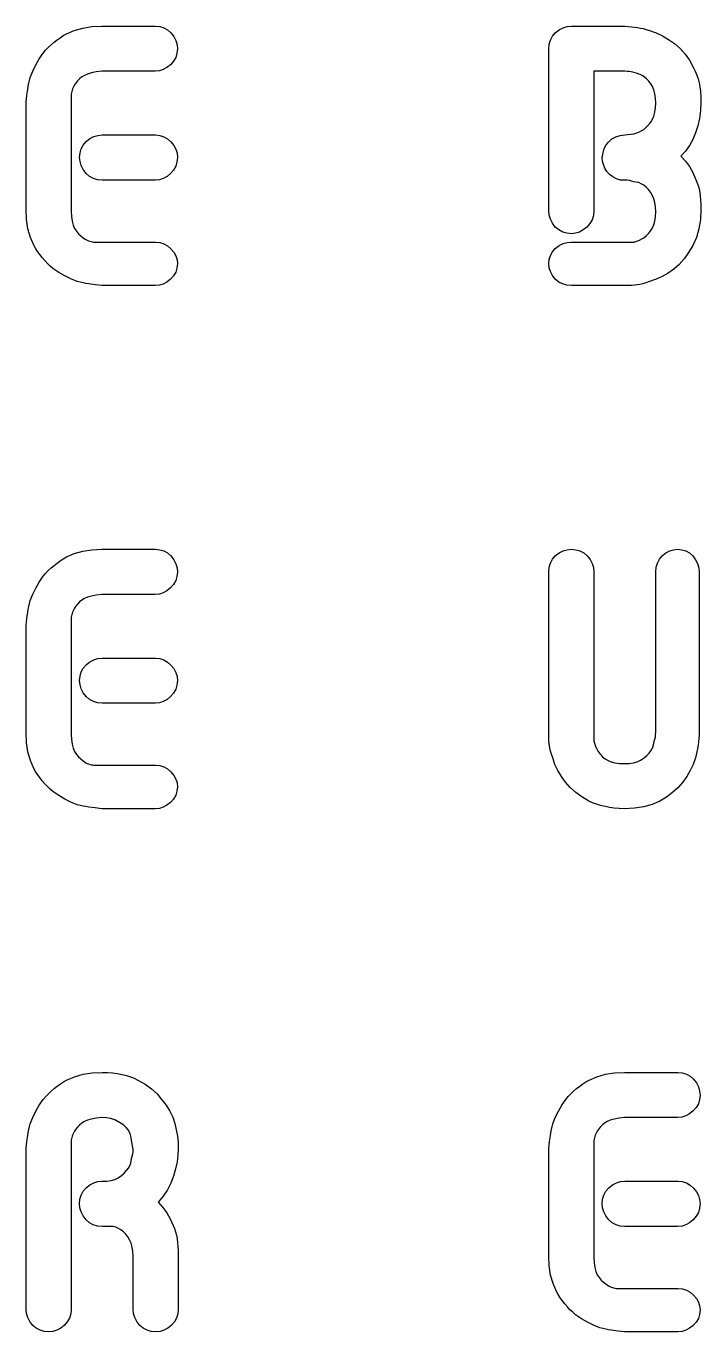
# Model space of a CAD drawing. Header units: metres. Extents: x 0 to 220, y 0 to 220.
# Drawn here: x 126.9 to 152.72, y 45.16 to 95.08 of the extents above; entities that cross this region are included whole.
import ezdxf

# ---------------------------------------------------------------- set-up
doc = ezdxf.new("R2010")
doc.units = ezdxf.units.M

msp = doc.modelspace()

# ---------------------------------------------------------------- linework, layer by layer
for p, q in [((128.443, 94.7842), (128.741, 94.912)), ((128.741, 94.912), (129.068, 95.0032)), ((129.068, 95.0032), (129.422, 95.058)), ((129.422, 95.058), (129.804, 95.0762)), ((129.804, 95.0762), (131.846, 95.0762)), ((131.846, 95.0762), (132.013, 95.0604)), ((132.013, 95.0604), (132.169, 95.013)), ((132.169, 95.013), (132.312, 94.9339)), ((132.312, 94.9339), (132.443, 94.8232)), ((147.152, 94.8242), (147.301, 94.9345)), ((147.301, 94.9345), (147.453, 95.0132)), ((147.453, 95.0132), (147.608, 95.0605)), ((147.608, 95.0605), (147.767, 95.0762)), ((147.767, 95.0762), (149.82, 95.0762)), ((149.82, 95.0762), (150.087, 95.0482)), ((150.087, 95.0482), (150.301, 95.0202)), ((150.301, 95.0202), (150.4, 95.0032)), ((150.4, 95.0032), (150.509, 94.979)), ((150.509, 94.979), (150.628, 94.9477)), ((150.628, 94.9477), (150.756, 94.9092)), ((150.756, 94.9092), (151.01, 94.8206)), ((127.748, 94.2605), (127.855, 94.3611)), ((127.855, 94.3611), (127.97, 94.4572)), ((127.97, 94.4572), (128.088, 94.5482)), ((128.088, 94.5482), (128.207, 94.633)), ((128.207, 94.633), (128.325, 94.7117)), ((128.325, 94.7117), (128.443, 94.7842)), ((132.443, 94.8232), (132.552, 94.674)), ((132.552, 94.674), (132.63, 94.5212)), ((132.63, 94.5212), (132.677, 94.365)), ((132.677, 94.365), (132.693, 94.2052)), ((146.901, 94.2072), (146.917, 94.3823)), ((146.917, 94.3823), (146.964, 94.5435)), ((146.964, 94.5435), (147.042, 94.6908)), ((147.042, 94.6908), (147.152, 94.8242)), ((151.01, 94.8206), (151.255, 94.7075)), ((151.255, 94.7075), (151.491, 94.5701)), ((151.491, 94.5701), (151.719, 94.4082)), ((151.719, 94.4082), (151.931, 94.2212)), ((127.403, 93.8211), (127.554, 94.0462)), ((127.554, 94.0462), (127.647, 94.1555)), ((127.647, 94.1555), (127.748, 94.2605)), ((132.627, 93.8787), (132.544, 93.7339)), ((132.676, 94.0359), (132.627, 93.8787)), ((132.693, 94.2052), (132.676, 94.0359)), ((146.901, 88.0093), (146.901, 94.2072)), ((151.931, 94.2212), (152.121, 94.0082)), ((152.121, 94.0082), (152.288, 93.7692)), ((127.054, 93.1142), (127.153, 93.3551)), ((127.153, 93.3551), (127.269, 93.5907)), ((127.269, 93.5907), (127.403, 93.8211)), ((132, 93.3641), (131.844, 93.3482)), ((132.15, 93.4115), (132, 93.3641)), ((132.292, 93.4906), (132.15, 93.4115)), ((132.428, 93.6012), (132.292, 93.4906)), ((132.544, 93.7339), (132.428, 93.6012)), ((152.288, 93.7692), (152.432, 93.5042)), ((152.432, 93.5042), (152.509, 93.3525)), ((152.509, 93.3525), (152.573, 93.2032)), ((126.982, 92.7807), (127.003, 92.892)), ((127.003, 92.892), (127.027, 93.0032)), ((127.027, 93.0032), (127.054, 93.1142)), ((128.796, 92.8852), (128.757, 92.8297)), ((128.869, 92.978), (128.796, 92.8852)), ((128.951, 93.0602), (128.869, 92.978)), ((129.04, 93.132), (128.951, 93.0602)), ((129.137, 93.1932), (129.04, 93.132)), ((129.254, 93.2453), (129.137, 93.1932)), ((129.403, 93.2885), (129.254, 93.2453)), ((129.584, 93.3228), (129.403, 93.2885)), ((129.798, 93.3482), (129.584, 93.3228)), ((131.844, 93.3482), (129.798, 93.3482)), ((149.82, 93.3482), (148.629, 93.3482)), ((148.629, 93.3482), (148.629, 88.0093)), ((149.906, 93.3461), (149.82, 93.3482)), ((149.986, 93.3395), (149.906, 93.3461)), ((150.058, 93.3286), (149.986, 93.3395)), ((150.124, 93.3132), (150.058, 93.3286)), ((150.3, 93.2602), (150.124, 93.3132)), ((150.353, 93.2422), (150.3, 93.2602)), ((150.404, 93.2225), (150.353, 93.2422)), ((150.452, 93.1985), (150.404, 93.2225)), ((150.497, 93.1701), (150.452, 93.1985)), ((150.639, 93.0615), (150.497, 93.1701)), ((150.727, 92.9742), (150.639, 93.0615)), ((150.805, 92.8755), (150.727, 92.9742)), ((150.872, 92.7652), (150.805, 92.8755)), ((152.573, 93.2032), (152.624, 93.0565)), ((152.624, 93.0565), (152.662, 92.9122)), ((152.662, 92.9122), (152.689, 92.7589)), ((126.901, 92.1682), (126.93, 92.4325)), ((126.93, 92.4325), (126.963, 92.6692)), ((126.963, 92.6692), (126.982, 92.7807)), ((128.637, 92.5272), (128.629, 92.4782)), ((128.629, 92.4782), (128.629, 87.9993)), ((128.648, 92.5762), (128.637, 92.5272)), ((128.662, 92.6252), (128.648, 92.5762)), ((128.678, 92.6742), (128.662, 92.6252)), ((128.698, 92.7242), (128.678, 92.6742)), ((128.725, 92.776), (128.698, 92.7242)), ((128.757, 92.8297), (128.725, 92.776)), ((150.927, 92.6391), (150.872, 92.7652)), ((150.966, 92.4927), (150.927, 92.6391)), ((150.989, 92.3261), (150.966, 92.4927)), ((152.689, 92.7589), (152.709, 92.5837)), ((152.709, 92.5837), (152.721, 92.3869)), ((152.721, 92.3869), (152.725, 92.1682)), ((126.901, 88.0643), (126.901, 92.1682)), ((150.962, 91.7875), (150.988, 91.9563)), ((150.988, 91.9563), (150.997, 92.1392)), ((150.997, 92.1392), (150.989, 92.3261)), ((152.725, 92.1682), (152.712, 91.8495)), ((150.76, 91.34), (150.796, 91.3872)), ((150.796, 91.3872), (150.829, 91.438)), ((150.829, 91.438), (150.858, 91.4922)), ((150.858, 91.4922), (150.919, 91.6328)), ((150.919, 91.6328), (150.962, 91.7875)), ((152.674, 91.5472), (152.611, 91.2615)), ((152.712, 91.8495), (152.674, 91.5472)), ((129.497, 90.853), (129.651, 90.9004)), ((129.651, 90.9004), (129.809, 90.9162)), ((129.809, 90.9162), (131.847, 90.9162)), ((131.847, 90.9162), (132.014, 90.8996)), ((132.014, 90.8996), (132.169, 90.8495)), ((149.47, 90.8485), (149.635, 90.8993)), ((149.635, 90.8993), (149.816, 90.9162)), ((149.816, 90.9162), (150.152, 90.9582)), ((150.152, 90.9582), (150.27, 90.9951)), ((150.27, 90.9951), (150.373, 91.0355)), ((150.373, 91.0355), (150.464, 91.0796)), ((150.464, 91.0796), (150.54, 91.1272)), ((150.54, 91.1272), (150.72, 91.2962)), ((150.72, 91.2962), (150.76, 91.34)), ((152.523, 90.9922), (152.412, 90.7417)), ((152.611, 91.2615), (152.523, 90.9922)), ((128.965, 90.2286), (129.011, 90.3857)), ((129.011, 90.3857), (129.09, 90.5306)), ((129.09, 90.5306), (129.199, 90.6632)), ((129.199, 90.6632), (129.346, 90.7739)), ((129.346, 90.7739), (129.497, 90.853)), ((132.169, 90.8495), (132.312, 90.7661)), ((132.312, 90.7661), (132.443, 90.6492)), ((132.443, 90.6492), (132.552, 90.5122)), ((132.552, 90.5122), (132.63, 90.3682)), ((132.63, 90.3682), (132.677, 90.2172)), ((148.98, 90.2327), (149.029, 90.3952)), ((149.029, 90.3952), (149.099, 90.5327)), ((149.099, 90.5327), (149.187, 90.6452)), ((149.187, 90.6452), (149.321, 90.7638)), ((149.321, 90.7638), (149.47, 90.8485)), ((152.282, 90.511), (152.131, 90.3002)), ((152.412, 90.7417), (152.282, 90.511)), ((128.949, 90.0592), (128.965, 90.2286)), ((128.965, 89.8995), (128.949, 90.0592)), ((129.011, 89.7433), (128.965, 89.8995)), ((132.676, 89.8838), (132.627, 89.7223)), ((132.693, 90.0592), (132.676, 89.8838)), ((132.677, 90.2172), (132.693, 90.0592)), ((148.949, 90.0452), (148.98, 90.2327)), ((148.96, 89.9111), (148.949, 90.0452)), ((148.994, 89.7795), (148.96, 89.9111)), ((152.131, 90.3002), (151.961, 90.1092)), ((151.961, 90.1092), (152.136, 89.9143)), ((152.136, 89.9143), (152.287, 89.7055)), ((129.09, 89.5905), (129.011, 89.7433)), ((129.199, 89.4413), (129.09, 89.5905)), ((129.33, 89.3306), (129.199, 89.4413)), ((132.429, 89.4413), (132.294, 89.3306)), ((132.544, 89.5748), (132.429, 89.4413)), ((132.627, 89.7223), (132.544, 89.5748)), ((149.051, 89.6506), (148.994, 89.7795)), ((149.131, 89.5243), (149.051, 89.6506)), ((149.231, 89.4095), (149.131, 89.5243)), ((149.351, 89.3153), (149.231, 89.4095)), ((152.287, 89.7055), (152.414, 89.4828)), ((152.414, 89.4828), (152.574, 89.1142)), ((129.476, 89.2515), (129.33, 89.3306)), ((129.635, 89.2041), (129.476, 89.2515)), ((129.809, 89.1883), (129.635, 89.2041)), ((131.847, 89.1883), (129.809, 89.1883)), ((132.003, 89.2041), (131.847, 89.1883)), ((132.152, 89.2515), (132.003, 89.2041)), ((132.294, 89.3306), (132.152, 89.2515)), ((149.49, 89.2415), (149.351, 89.3153)), ((149.648, 89.1883), (149.49, 89.2415)), ((149.816, 89.1883), (149.648, 89.1883)), ((149.905, 89.1843), (149.816, 89.1883)), ((149.991, 89.1723), (149.905, 89.1843)), ((150.073, 89.1523), (149.991, 89.1723)), ((150.152, 89.1243), (150.073, 89.1523)), ((150.249, 89.116), (150.152, 89.1243)), ((150.346, 89.0913), (150.249, 89.116)), ((150.443, 89.05), (150.346, 89.0913)), ((150.54, 88.9923), (150.443, 89.05)), ((150.633, 88.9189), (150.54, 88.9923)), ((150.718, 88.8308), (150.633, 88.9189)), ((152.574, 89.1142), (152.621, 88.982)), ((152.621, 88.982), (152.657, 88.8497)), ((150.795, 88.7279), (150.718, 88.8308)), ((150.865, 88.6103), (150.795, 88.7279)), ((150.923, 88.4779), (150.865, 88.6103)), ((150.964, 88.3298), (150.923, 88.4779)), ((152.657, 88.8497), (152.683, 88.7173)), ((152.683, 88.7173), (152.701, 88.5774)), ((152.701, 88.5774), (152.714, 88.422)), ((152.714, 88.422), (152.722, 88.2509)), ((126.919, 87.6816), (126.901, 88.0643)), ((128.629, 87.9993), (128.637, 87.8001)), ((146.917, 87.8499), (146.901, 88.0093)), ((148.629, 88.0093), (148.612, 87.8338)), ((150.989, 88.1659), (150.964, 88.3298)), ((150.997, 87.9863), (150.989, 88.1659)), ((150.989, 87.7908), (150.997, 87.9863)), ((152.725, 88.0643), (152.706, 87.6812)), ((152.722, 88.2509), (152.725, 88.0643)), ((126.974, 87.3268), (126.919, 87.6816)), ((128.637, 87.8001), (128.66, 87.6238)), ((128.66, 87.6238), (128.699, 87.4701)), ((128.699, 87.4701), (128.753, 87.3393)), ((146.964, 87.694), (146.917, 87.8499)), ((147.043, 87.5414), (146.964, 87.694)), ((147.154, 87.3923), (147.043, 87.5414)), ((147.287, 87.282), (147.154, 87.3923)), ((148.362, 87.3923), (148.225, 87.282)), ((148.479, 87.5253), (148.362, 87.3923)), ((148.562, 87.6725), (148.479, 87.5253)), ((148.612, 87.8338), (148.562, 87.6725)), ((150.805, 87.2599), (150.872, 87.3613)), ((150.872, 87.3613), (150.927, 87.4783)), ((150.927, 87.4783), (150.966, 87.6215)), ((150.966, 87.6215), (150.989, 87.7908)), ((152.706, 87.6812), (152.648, 87.325)), ((127.065, 86.9996), (126.974, 87.3268)), ((127.193, 86.7003), (127.065, 86.9996)), ((128.753, 87.3393), (128.831, 87.2333)), ((128.831, 87.2333), (128.912, 87.1395)), ((128.912, 87.1395), (128.997, 87.0578)), ((128.997, 87.0578), (129.085, 86.9883)), ((129.085, 86.9883), (129.139, 86.9493)), ((129.139, 86.9493), (129.192, 86.9165)), ((129.192, 86.9165), (129.243, 86.8898)), ((129.243, 86.8898), (129.292, 86.8693)), ((129.292, 86.8693), (129.34, 86.8531)), ((147.435, 87.2033), (147.287, 87.282)), ((147.596, 87.156), (147.435, 87.2033)), ((147.772, 87.1403), (147.596, 87.156)), ((147.93, 87.156), (147.772, 87.1403)), ((148.081, 87.2033), (147.93, 87.156)), ((148.225, 87.282), (148.081, 87.2033)), ((150.27, 86.8566), (150.373, 86.8965)), ((150.373, 86.8965), (150.464, 86.9401)), ((150.464, 86.9401), (150.54, 86.9873)), ((150.54, 86.9873), (150.639, 87.0729)), ((150.639, 87.0729), (150.727, 87.1638)), ((150.727, 87.1638), (150.805, 87.2599)), ((152.552, 86.9957), (152.417, 86.6933)), ((152.648, 87.325), (152.552, 86.9957)), ((127.265, 86.5822), (127.193, 86.7003)), ((127.344, 86.464), (127.265, 86.5822)), ((127.428, 86.3457), (127.344, 86.464)), ((129.34, 86.8531), (129.389, 86.8395)), ((129.389, 86.8395), (129.437, 86.8286)), ((129.437, 86.8286), (129.486, 86.8203)), ((129.486, 86.8203), (131.85, 86.8203)), ((131.85, 86.8203), (132.016, 86.8042)), ((132.016, 86.8042), (132.171, 86.756)), ((132.171, 86.756), (132.313, 86.6757)), ((132.313, 86.6757), (132.444, 86.5633)), ((132.444, 86.5633), (132.553, 86.4314)), ((132.553, 86.4314), (132.631, 86.2928)), ((146.964, 86.3095), (147.042, 86.4488)), ((147.042, 86.4488), (147.152, 86.5763)), ((147.152, 86.5763), (147.3, 86.683)), ((147.3, 86.683), (147.452, 86.7593)), ((147.452, 86.7593), (147.607, 86.805)), ((147.607, 86.805), (147.766, 86.8203)), ((147.766, 86.8203), (150.152, 86.8203)), ((150.152, 86.8203), (150.27, 86.8566)), ((152.256, 86.4204), (152.082, 86.1788)), ((152.417, 86.6933), (152.256, 86.4204)), ((127.519, 86.2273), (127.428, 86.3457)), ((127.615, 86.1127), (127.519, 86.2273)), ((127.715, 86.005), (127.615, 86.1127)), ((127.82, 85.9042), (127.715, 86.005)), ((127.929, 85.8103), (127.82, 85.9042)), ((132.631, 86.2928), (132.677, 86.1474)), ((132.693, 85.9953), (132.676, 85.826)), ((132.677, 86.1474), (132.693, 85.9953)), ((146.901, 85.9953), (146.917, 86.1583)), ((146.917, 85.8414), (146.901, 85.9953)), ((146.917, 86.1583), (146.964, 86.3095)), ((151.893, 85.9684), (151.691, 85.7893)), ((152.082, 86.1788), (151.893, 85.9684)), ((128.154, 85.659), (127.929, 85.8103)), ((128.383, 85.525), (128.154, 85.659)), ((128.619, 85.4084), (128.383, 85.525)), ((128.859, 85.3093), (128.619, 85.4084)), ((132.429, 85.3993), (132.293, 85.2929)), ((132.544, 85.528), (132.429, 85.3993)), ((132.627, 85.6703), (132.544, 85.528)), ((132.676, 85.826), (132.627, 85.6703)), ((146.964, 85.691), (146.917, 85.8414)), ((147.042, 85.5439), (146.964, 85.691)), ((147.152, 85.4003), (147.042, 85.5439)), ((147.285, 85.2935), (147.152, 85.4003)), ((151.008, 85.3966), (150.756, 85.3093)), ((151.248, 85.5058), (151.008, 85.3966)), ((151.475, 85.6366), (151.248, 85.5058)), ((151.691, 85.7893), (151.475, 85.6366)), ((128.97, 85.2826), (128.859, 85.3093)), ((129.082, 85.2585), (128.97, 85.2826)), ((129.193, 85.2371), (129.082, 85.2585)), ((129.304, 85.2183), (129.193, 85.2371)), ((129.54, 85.1858), (129.304, 85.2183)), ((129.804, 85.1562), (129.54, 85.1858)), ((131.846, 85.1562), (129.804, 85.1562)), ((132.002, 85.1714), (131.846, 85.1562)), ((132.151, 85.217), (132.002, 85.1714)), ((132.293, 85.2929), (132.151, 85.217)), ((147.432, 85.2173), (147.285, 85.2935)), ((147.592, 85.1715), (147.432, 85.2173)), ((147.767, 85.1562), (147.592, 85.1715)), ((149.82, 85.1562), (147.767, 85.1562)), ((149.948, 85.158), (149.82, 85.1562)), ((150.067, 85.1633), (149.948, 85.158)), ((150.178, 85.172), (150.067, 85.1633)), ((150.28, 85.1843), (150.178, 85.172)), ((150.383, 85.2026), (150.28, 85.1843)), ((150.497, 85.2295), (150.383, 85.2026)), ((150.621, 85.2651), (150.497, 85.2295)), ((150.756, 85.3093), (150.621, 85.2651)), ((128.443, 74.7842), (128.741, 74.912)), ((128.741, 74.912), (129.068, 75.0032)), ((129.068, 75.0032), (129.422, 75.058)), ((129.422, 75.058), (129.804, 75.0762)), ((129.804, 75.0762), (131.846, 75.0762)), ((131.846, 75.0762), (132.013, 75.0604)), ((132.013, 75.0604), (132.169, 75.013)), ((132.169, 75.013), (132.312, 74.9339)), ((132.312, 74.9339), (132.443, 74.8232)), ((147.154, 74.8262), (147.303, 74.9356)), ((147.303, 74.9356), (147.456, 75.0137)), ((147.456, 75.0137), (147.612, 75.0606)), ((147.612, 75.0606), (147.772, 75.0762)), ((147.772, 75.0762), (147.941, 75.0606)), ((147.941, 75.0606), (148.098, 75.0137)), ((148.098, 75.0137), (148.243, 74.9356)), ((148.243, 74.9356), (148.376, 74.8262)), ((151.241, 74.8262), (151.385, 74.9356)), ((151.385, 74.9356), (151.532, 75.0137)), ((151.532, 75.0137), (151.682, 75.0606)), ((151.682, 75.0606), (151.836, 75.0762)), ((151.836, 75.0762), (151.999, 75.0606)), ((151.999, 75.0606), (152.15, 75.0137)), ((152.15, 75.0137), (152.289, 74.9356)), ((152.289, 74.9356), (152.417, 74.8262)), ((127.855, 74.3611), (127.97, 74.4572)), ((127.97, 74.4572), (128.088, 74.5482)), ((128.088, 74.5482), (128.207, 74.633)), ((128.207, 74.633), (128.325, 74.7117)), ((128.325, 74.7117), (128.443, 74.7842)), ((132.443, 74.8232), (132.552, 74.674)), ((132.552, 74.674), (132.63, 74.5212)), ((132.63, 74.5212), (132.677, 74.365)), ((146.901, 74.2132), (146.917, 74.3873)), ((146.917, 74.3873), (146.964, 74.5475)), ((146.964, 74.5475), (147.043, 74.6938)), ((147.043, 74.6938), (147.154, 74.8262)), ((148.376, 74.8262), (148.487, 74.6786)), ((148.487, 74.6786), (148.566, 74.5275)), ((148.566, 74.5275), (148.613, 74.3731)), ((150.997, 74.2152), (151.012, 74.3888)), ((151.012, 74.3888), (151.058, 74.5485)), ((151.058, 74.5485), (151.134, 74.6943)), ((151.134, 74.6943), (151.241, 74.8262)), ((152.417, 74.8262), (152.524, 74.6781)), ((152.524, 74.6781), (152.6, 74.5265)), ((152.6, 74.5265), (152.646, 74.3716)), ((127.403, 73.8211), (127.554, 74.0462)), ((127.554, 74.0462), (127.647, 74.1555)), ((127.647, 74.1555), (127.748, 74.2605)), ((127.748, 74.2605), (127.855, 74.3611)), ((132.676, 74.0359), (132.627, 73.8787)), ((132.693, 74.2052), (132.676, 74.0359)), ((132.677, 74.365), (132.693, 74.2052)), ((146.901, 68.0643), (146.901, 74.2132)), ((148.613, 74.3731), (148.629, 74.2152)), ((148.629, 74.2152), (148.629, 67.7453)), ((150.997, 68.0783), (150.997, 74.2152)), ((152.646, 74.3716), (152.661, 74.2132)), ((152.661, 74.2132), (152.661, 68.0643)), ((127.153, 73.3551), (127.269, 73.5907)), ((127.269, 73.5907), (127.403, 73.8211)), ((132.15, 73.4115), (132, 73.3641)), ((132.292, 73.4906), (132.15, 73.4115)), ((132.428, 73.6012), (132.292, 73.4906)), ((132.544, 73.7339), (132.428, 73.6012)), ((132.627, 73.8787), (132.544, 73.7339)), ((126.982, 72.7807), (127.003, 72.892)), ((127.003, 72.892), (127.027, 73.0032)), ((127.027, 73.0032), (127.054, 73.1142)), ((127.054, 73.1142), (127.153, 73.3551)), ((128.796, 72.8852), (128.757, 72.8297)), ((128.869, 72.978), (128.796, 72.8852)), ((128.951, 73.0602), (128.869, 72.978)), ((129.04, 73.132), (128.951, 73.0602)), ((129.137, 73.1932), (129.04, 73.132)), ((129.254, 73.2453), (129.137, 73.1932)), ((129.403, 73.2885), (129.254, 73.2453)), ((129.584, 73.3228), (129.403, 73.2885)), ((129.798, 73.3482), (129.584, 73.3228)), ((131.844, 73.3482), (129.798, 73.3482)), ((132, 73.3641), (131.844, 73.3482)), ((126.901, 72.1682), (126.93, 72.4325)), ((126.93, 72.4325), (126.963, 72.6692)), ((126.963, 72.6692), (126.982, 72.7807)), ((128.637, 72.5272), (128.629, 72.4782)), ((128.629, 72.4782), (128.629, 67.9993)), ((128.648, 72.5762), (128.637, 72.5272)), ((128.662, 72.6252), (128.648, 72.5762)), ((128.678, 72.6742), (128.662, 72.6252)), ((128.698, 72.7242), (128.678, 72.6742)), ((128.725, 72.776), (128.698, 72.7242)), ((128.757, 72.8297), (128.725, 72.776)), ((126.901, 68.0643), (126.901, 72.1682)), ((129.497, 70.853), (129.651, 70.9004)), ((129.651, 70.9004), (129.809, 70.9162)), ((129.809, 70.9162), (131.847, 70.9162)), ((131.847, 70.9162), (132.014, 70.8996)), ((132.014, 70.8996), (132.169, 70.8495)), ((129.011, 70.3857), (129.09, 70.5306)), ((129.09, 70.5306), (129.199, 70.6632)), ((129.199, 70.6632), (129.346, 70.7739)), ((129.346, 70.7739), (129.497, 70.853)), ((132.169, 70.8495), (132.312, 70.7661)), ((132.312, 70.7661), (132.443, 70.6492)), ((132.443, 70.6492), (132.552, 70.5122)), ((132.552, 70.5122), (132.63, 70.3682)), ((128.949, 70.0592), (128.965, 70.2286)), ((128.965, 69.8995), (128.949, 70.0592)), ((128.965, 70.2286), (129.011, 70.3857)), ((129.011, 69.7433), (128.965, 69.8995)), ((132.63, 70.3682), (132.677, 70.2172)), ((132.693, 70.0592), (132.676, 69.8838)), ((132.677, 70.2172), (132.693, 70.0592)), ((129.09, 69.5905), (129.011, 69.7433)), ((129.199, 69.4413), (129.09, 69.5905)), ((129.33, 69.3306), (129.199, 69.4413)), ((132.429, 69.4413), (132.294, 69.3306)), ((132.544, 69.5748), (132.429, 69.4413)), ((132.627, 69.7223), (132.544, 69.5748)), ((132.676, 69.8838), (132.627, 69.7223)), ((129.476, 69.2515), (129.33, 69.3306)), ((129.635, 69.2041), (129.476, 69.2515)), ((129.809, 69.1883), (129.635, 69.2041)), ((131.847, 69.1883), (129.809, 69.1883)), ((132.003, 69.2041), (131.847, 69.1883)), ((132.152, 69.2515), (132.003, 69.2041)), ((132.294, 69.3306), (132.152, 69.2515)), ((126.919, 67.6816), (126.901, 68.0643)), ((128.629, 67.9993), (128.637, 67.8001)), ((146.903, 67.902), (146.901, 68.0643)), ((146.908, 67.7633), (146.903, 67.902)), ((150.961, 67.8182), (150.981, 67.898)), ((150.981, 67.898), (150.993, 67.9847)), ((150.993, 67.9847), (150.997, 68.0783)), ((152.658, 67.9559), (152.65, 67.8398)), ((152.661, 68.0643), (152.658, 67.9559)), ((126.974, 67.3268), (126.919, 67.6816)), ((128.637, 67.8001), (128.66, 67.6238)), ((128.66, 67.6238), (128.699, 67.4701)), ((128.699, 67.4701), (128.753, 67.3393)), ((146.916, 67.648), (146.908, 67.7633)), ((146.928, 67.5563), (146.916, 67.648)), ((146.946, 67.468), (146.928, 67.5563)), ((146.973, 67.3633), (146.946, 67.468)), ((148.629, 67.7453), (148.665, 67.6211)), ((148.665, 67.6211), (148.705, 67.5125)), ((148.705, 67.5125), (148.749, 67.4196)), ((148.749, 67.4196), (148.796, 67.3423)), ((150.815, 67.3763), (150.867, 67.4698)), ((150.867, 67.4698), (150.903, 67.5625)), ((150.903, 67.5625), (150.925, 67.6543)), ((150.925, 67.6543), (150.933, 67.7453)), ((150.933, 67.7453), (150.961, 67.8182)), ((152.598, 67.4526), (152.574, 67.3288)), ((152.619, 67.5843), (152.598, 67.4526)), ((152.637, 67.7159), (152.619, 67.5843)), ((152.65, 67.8398), (152.637, 67.7159)), ((127.065, 66.9996), (126.974, 67.3268)), ((127.193, 66.7003), (127.065, 66.9996)), ((128.753, 67.3393), (128.831, 67.2333)), ((128.831, 67.2333), (128.912, 67.1395)), ((128.912, 67.1395), (128.997, 67.0578)), ((128.997, 67.0578), (129.085, 66.9883)), ((129.085, 66.9883), (129.139, 66.9493)), ((129.139, 66.9493), (129.192, 66.9165)), ((129.192, 66.9165), (129.243, 66.8898)), ((147.009, 67.242), (146.973, 67.3633)), ((147.053, 67.1043), (147.009, 67.242)), ((147.141, 66.8528), (147.053, 67.1043)), ((148.796, 67.3423), (148.876, 67.2378)), ((148.876, 67.2378), (148.965, 67.1463)), ((148.965, 67.1463), (149.063, 67.0678)), ((149.063, 67.0678), (149.17, 67.0023)), ((149.17, 67.0023), (149.292, 66.9506)), ((149.292, 66.9506), (149.437, 66.9138)), ((149.437, 66.9138), (149.605, 66.8916)), ((149.98, 66.8921), (150.145, 66.9155)), ((150.145, 66.9155), (150.292, 66.9546)), ((150.292, 66.9546), (150.419, 67.0093)), ((150.419, 67.0093), (150.548, 67.0997)), ((150.548, 67.0997), (150.657, 67.191)), ((150.657, 67.191), (150.746, 67.2832)), ((150.746, 67.2832), (150.815, 67.3763)), ((152.523, 67.1043), (152.429, 66.8524)), ((152.549, 67.2126), (152.523, 67.1043)), ((152.574, 67.3288), (152.549, 67.2126)), ((127.265, 66.5822), (127.193, 66.7003)), ((127.344, 66.464), (127.265, 66.5822)), ((127.428, 66.3457), (127.344, 66.464)), ((129.243, 66.8898), (129.292, 66.8693)), ((129.292, 66.8693), (129.34, 66.8531)), ((129.34, 66.8531), (129.389, 66.8395)), ((129.389, 66.8395), (129.437, 66.8286)), ((129.437, 66.8286), (129.486, 66.8203)), ((129.486, 66.8203), (131.85, 66.8203)), ((131.85, 66.8203), (132.016, 66.8042)), ((132.016, 66.8042), (132.171, 66.756)), ((132.171, 66.756), (132.313, 66.6757)), ((132.313, 66.6757), (132.444, 66.5633)), ((132.444, 66.5633), (132.553, 66.4314)), ((132.553, 66.4314), (132.631, 66.2928)), ((147.251, 66.6135), (147.141, 66.8528)), ((147.386, 66.3863), (147.251, 66.6135)), ((149.605, 66.8916), (149.795, 66.8843)), ((149.795, 66.8843), (149.98, 66.8921)), ((152.315, 66.6118), (152.18, 66.3824)), ((152.429, 66.8524), (152.315, 66.6118)), ((127.519, 66.2273), (127.428, 66.3457)), ((127.615, 66.1127), (127.519, 66.2273)), ((127.715, 66.005), (127.615, 66.1127)), ((127.82, 65.9042), (127.715, 66.005)), ((127.929, 65.8103), (127.82, 65.9042)), ((132.631, 66.2928), (132.677, 66.1474)), ((132.693, 65.9953), (132.676, 65.826)), ((132.677, 66.1474), (132.693, 65.9953)), ((147.543, 66.1713), (147.386, 66.3863)), ((147.726, 65.9697), (147.543, 66.1713)), ((147.935, 65.782), (147.726, 65.9697)), ((151.846, 65.9605), (151.64, 65.7733)), ((152.025, 66.1643), (151.846, 65.9605)), ((152.18, 66.3824), (152.025, 66.1643)), ((128.154, 65.659), (127.929, 65.8103)), ((128.383, 65.525), (128.154, 65.659)), ((128.619, 65.4084), (128.383, 65.525)), ((128.859, 65.3093), (128.619, 65.4084)), ((132.429, 65.3993), (132.293, 65.2929)), ((132.544, 65.528), (132.429, 65.3993)), ((132.627, 65.6703), (132.544, 65.528)), ((132.676, 65.826), (132.627, 65.6703)), ((148.171, 65.6082), (147.935, 65.782)), ((148.434, 65.4483), (148.171, 65.6082)), ((148.576, 65.3883), (148.434, 65.4483)), ((151.148, 65.4483), (150.858, 65.3205)), ((151.407, 65.6025), (151.148, 65.4483)), ((151.64, 65.7733), (151.407, 65.6025)), ((128.97, 65.2826), (128.859, 65.3093)), ((129.082, 65.2585), (128.97, 65.2826)), ((129.193, 65.2371), (129.082, 65.2585)), ((129.304, 65.2183), (129.193, 65.2371)), ((129.54, 65.1858), (129.304, 65.2183)), ((129.804, 65.1562), (129.54, 65.1858)), ((131.846, 65.1562), (129.804, 65.1562)), ((132.002, 65.1714), (131.846, 65.1562)), ((132.151, 65.217), (132.002, 65.1714)), ((132.293, 65.2929), (132.151, 65.217)), ((148.727, 65.3335), (148.576, 65.3883)), ((148.887, 65.2838), (148.727, 65.3335)), ((149.055, 65.2393), (148.887, 65.2838)), ((149.23, 65.2029), (149.055, 65.2393)), ((149.411, 65.177), (149.23, 65.2029)), ((149.597, 65.1614), (149.411, 65.177)), ((149.788, 65.1562), (149.597, 65.1614)), ((150.178, 65.1745), (149.788, 65.1562)), ((150.535, 65.2293), (150.178, 65.1745)), ((150.858, 65.3205), (150.535, 65.2293)), ((128.751, 54.912), (129.08, 55.0032)), ((129.08, 55.0032), (129.436, 55.058)), ((129.436, 55.058), (129.82, 55.0762)), ((129.82, 55.0762), (130.019, 55.0714)), ((130.019, 55.0714), (130.211, 55.057)), ((130.211, 55.057), (130.396, 55.0329)), ((130.396, 55.0329), (130.574, 54.9992)), ((130.574, 54.9992), (130.742, 54.9573)), ((130.742, 54.9573), (130.899, 54.9075)), ((148.741, 54.912), (149.068, 55.0032)), ((149.068, 55.0032), (149.422, 55.058)), ((149.422, 55.058), (149.804, 55.0762)), ((149.804, 55.0762), (151.846, 55.0762)), ((151.846, 55.0762), (152.013, 55.0604)), ((152.013, 55.0604), (152.169, 55.013)), ((152.169, 55.013), (152.312, 54.9339)), ((152.312, 54.9339), (152.443, 54.8232)), ((127.861, 54.3611), (127.976, 54.4572)), ((127.976, 54.4572), (128.095, 54.5482)), ((128.095, 54.5482), (128.214, 54.633)), ((128.214, 54.633), (128.332, 54.7117)), ((128.332, 54.7117), (128.451, 54.7842)), ((128.451, 54.7842), (128.751, 54.912)), ((130.899, 54.9075), (131.043, 54.8498)), ((131.043, 54.8498), (131.175, 54.7842)), ((131.175, 54.7842), (131.457, 54.6234)), ((131.457, 54.6234), (131.702, 54.4467)), ((131.702, 54.4467), (131.911, 54.2544)), ((147.855, 54.3611), (147.97, 54.4572)), ((147.97, 54.4572), (148.088, 54.5482)), ((148.088, 54.5482), (148.207, 54.633)), ((148.207, 54.633), (148.325, 54.7117)), ((148.325, 54.7117), (148.443, 54.7842)), ((148.443, 54.7842), (148.741, 54.912)), ((152.443, 54.8232), (152.552, 54.674)), ((152.552, 54.674), (152.63, 54.5212)), ((152.63, 54.5212), (152.677, 54.365)), ((127.405, 53.8211), (127.557, 54.0462)), ((127.557, 54.0462), (127.651, 54.1555)), ((127.651, 54.1555), (127.753, 54.2605)), ((127.753, 54.2605), (127.861, 54.3611)), ((131.911, 54.2544), (132.083, 54.0462)), ((132.083, 54.0462), (132.256, 53.8215)), ((147.403, 53.8211), (147.554, 54.0462)), ((147.554, 54.0462), (147.647, 54.1555)), ((147.647, 54.1555), (147.748, 54.2605)), ((147.748, 54.2605), (147.855, 54.3611)), ((152.676, 54.0359), (152.627, 53.8787)), ((152.693, 54.2052), (152.676, 54.0359)), ((152.677, 54.365), (152.693, 54.2052)), ((127.154, 53.3551), (127.271, 53.5907)), ((127.271, 53.5907), (127.405, 53.8211)), ((132.256, 53.8215), (132.399, 53.5925)), ((132.399, 53.5925), (132.511, 53.3591)), ((147.153, 53.3551), (147.269, 53.5907)), ((147.269, 53.5907), (147.403, 53.8211)), ((152.292, 53.4906), (152.15, 53.4115)), ((152.428, 53.6012), (152.292, 53.4906)), ((152.544, 53.7339), (152.428, 53.6012)), ((152.627, 53.8787), (152.544, 53.7339)), ((127.004, 52.892), (127.028, 53.0032)), ((127.028, 53.0032), (127.055, 53.1142)), ((127.055, 53.1142), (127.154, 53.3551)), ((128.869, 52.9821), (128.796, 52.8902)), ((128.95, 53.0635), (128.869, 52.9821)), ((129.038, 53.1346), (128.95, 53.0635)), ((129.135, 53.1952), (129.038, 53.1346)), ((129.252, 53.2464), (129.135, 53.1952)), ((129.401, 53.289), (129.252, 53.2464)), ((129.582, 53.3229), (129.401, 53.289)), ((129.795, 53.3482), (129.582, 53.3229)), ((129.98, 53.3386), (129.795, 53.3482)), ((130.145, 53.3095), (129.98, 53.3386)), ((130.292, 53.261), (130.145, 53.3095)), ((130.542, 53.1267), (130.292, 53.261)), ((130.646, 53.053), (130.542, 53.1267)), ((130.733, 52.9722), (130.646, 53.053)), ((130.801, 52.8842), (130.733, 52.9722)), ((132.511, 53.3591), (132.592, 53.1212)), ((132.592, 53.1212), (132.65, 52.8817)), ((147.003, 52.892), (147.027, 53.0032)), ((147.027, 53.0032), (147.054, 53.1142)), ((147.054, 53.1142), (147.153, 53.3551)), ((148.869, 52.978), (148.796, 52.8852)), ((148.951, 53.0602), (148.869, 52.978)), ((149.04, 53.132), (148.951, 53.0602)), ((149.137, 53.1932), (149.04, 53.132)), ((149.254, 53.2453), (149.137, 53.1932)), ((149.403, 53.2885), (149.254, 53.2453)), ((149.584, 53.3228), (149.403, 53.2885)), ((149.798, 53.3482), (149.584, 53.3228)), ((151.844, 53.3482), (149.798, 53.3482)), ((152, 53.3641), (151.844, 53.3482)), ((152.15, 53.4115), (152, 53.3641)), ((126.901, 52.1682), (126.931, 52.4325)), ((126.931, 52.4325), (126.964, 52.6692)), ((126.964, 52.6692), (126.983, 52.7807)), ((126.983, 52.7807), (127.004, 52.892)), ((128.637, 52.5357), (128.629, 52.4872)), ((128.629, 52.4872), (128.629, 46.0173)), ((128.648, 52.5842), (128.637, 52.5357)), ((128.661, 52.6327), (128.648, 52.5842)), ((128.677, 52.6812), (128.661, 52.6327)), ((128.697, 52.731), (128.677, 52.6812)), ((128.724, 52.7825), (128.697, 52.731)), ((128.757, 52.8356), (128.724, 52.7825)), ((128.796, 52.8902), (128.757, 52.8356)), ((130.853, 52.7906), (130.801, 52.8842)), ((130.893, 52.6915), (130.853, 52.7906)), ((130.919, 52.5871), (130.893, 52.6915)), ((130.933, 52.4772), (130.919, 52.5871)), ((130.997, 52.1392), (130.933, 52.4772)), ((132.65, 52.8817), (132.692, 52.643)), ((132.692, 52.643), (132.717, 52.4052)), ((146.901, 52.1682), (146.93, 52.4325)), ((146.93, 52.4325), (146.963, 52.6692)), ((146.963, 52.6692), (146.982, 52.7807)), ((146.982, 52.7807), (147.003, 52.892)), ((148.637, 52.5272), (148.629, 52.4782)), ((148.629, 52.4782), (148.629, 47.9993)), ((148.648, 52.5762), (148.637, 52.5272)), ((148.662, 52.6252), (148.648, 52.5762)), ((148.678, 52.6742), (148.662, 52.6252)), ((148.698, 52.7242), (148.678, 52.6742)), ((148.725, 52.776), (148.698, 52.7242)), ((148.757, 52.8297), (148.725, 52.776)), ((148.796, 52.8852), (148.757, 52.8297)), ((126.901, 46.0193), (126.901, 52.1682)), ((130.961, 51.8736), (130.981, 51.9605)), ((130.981, 51.9605), (130.993, 52.0491)), ((130.993, 52.0491), (130.997, 52.1392)), ((132.725, 52.1682), (132.714, 51.9142)), ((132.717, 52.4052), (132.725, 52.1682)), ((146.901, 48.0643), (146.901, 52.1682)), ((130.816, 51.4152), (130.867, 51.5098)), ((130.867, 51.5098), (130.904, 51.6035)), ((130.904, 51.6035), (130.926, 51.6963)), ((130.926, 51.6963), (130.933, 51.7882)), ((130.933, 51.7882), (130.961, 51.8736)), ((132.68, 51.6532), (132.623, 51.3852)), ((132.714, 51.9142), (132.68, 51.6532)), ((129.803, 50.9162), (129.986, 50.9242)), ((129.986, 50.9242), (130.151, 50.948)), ((130.151, 50.948), (130.296, 50.9877)), ((130.296, 50.9877), (130.423, 51.0432)), ((130.423, 51.0432), (130.551, 51.1347)), ((130.551, 51.1347), (130.659, 51.2272)), ((130.659, 51.2272), (130.747, 51.3207)), ((130.747, 51.3207), (130.816, 51.4152)), ((132.544, 51.1102), (132.44, 50.8392)), ((132.623, 51.3852), (132.544, 51.1102)), ((129.011, 50.3857), (129.088, 50.5306)), ((129.088, 50.5306), (129.197, 50.6632)), ((129.197, 50.6632), (129.343, 50.7739)), ((129.343, 50.7739), (129.493, 50.853)), ((129.493, 50.853), (129.646, 50.9004)), ((129.646, 50.9004), (129.803, 50.9162)), ((132.308, 50.582), (132.148, 50.3387)), ((132.44, 50.8392), (132.308, 50.582)), ((149.011, 50.3857), (149.09, 50.5306)), ((149.09, 50.5306), (149.199, 50.6632)), ((149.199, 50.6632), (149.346, 50.7739)), ((149.346, 50.7739), (149.497, 50.853)), ((149.497, 50.853), (149.651, 50.9004)), ((149.651, 50.9004), (149.809, 50.9162)), ((149.809, 50.9162), (151.847, 50.9162)), ((151.847, 50.9162), (152.014, 50.8996)), ((152.014, 50.8996), (152.169, 50.8495)), ((152.169, 50.8495), (152.312, 50.7661)), ((152.312, 50.7661), (152.443, 50.6492)), ((152.443, 50.6492), (152.552, 50.5122)), ((152.552, 50.5122), (152.63, 50.3682)), ((128.949, 50.0592), (128.964, 50.2286)), ((128.964, 49.8995), (128.949, 50.0592)), ((128.964, 50.2286), (129.011, 50.3857)), ((132.148, 50.3387), (131.961, 50.1092)), ((131.961, 50.1092), (132.136, 49.9143)), ((148.949, 50.0592), (148.965, 50.2286)), ((148.965, 49.8995), (148.949, 50.0592)), ((148.965, 50.2286), (149.011, 50.3857)), ((152.63, 50.3682), (152.677, 50.2172)), ((152.693, 50.0592), (152.676, 49.8838)), ((152.677, 50.2172), (152.693, 50.0592)), ((129.011, 49.7433), (128.964, 49.8995)), ((129.089, 49.5905), (129.011, 49.7433)), ((129.198, 49.4413), (129.089, 49.5905)), ((129.329, 49.3306), (129.198, 49.4413)), ((132.136, 49.9143), (132.287, 49.7055)), ((132.287, 49.7055), (132.414, 49.4828)), ((132.414, 49.4828), (132.574, 49.1142)), ((149.011, 49.7433), (148.965, 49.8995)), ((149.09, 49.5905), (149.011, 49.7433)), ((149.199, 49.4413), (149.09, 49.5905)), ((149.33, 49.3306), (149.199, 49.4413)), ((152.429, 49.4413), (152.294, 49.3306)), ((152.544, 49.5748), (152.429, 49.4413)), ((152.627, 49.7223), (152.544, 49.5748)), ((152.676, 49.8838), (152.627, 49.7223)), ((129.474, 49.2515), (129.329, 49.3306)), ((129.633, 49.2041), (129.474, 49.2515)), ((129.806, 49.1883), (129.633, 49.2041)), ((130.138, 49.1883), (129.806, 49.1883)), ((130.236, 49.18), (130.138, 49.1883)), ((130.335, 49.1553), (130.236, 49.18)), ((130.433, 49.114), (130.335, 49.1553)), ((130.532, 49.0563), (130.433, 49.114)), ((130.626, 48.9833), (130.532, 49.0563)), ((130.713, 48.8955), (130.626, 48.9833)), ((132.574, 49.1142), (132.621, 48.982)), ((132.621, 48.982), (132.657, 48.8497)), ((149.476, 49.2515), (149.33, 49.3306)), ((149.635, 49.2041), (149.476, 49.2515)), ((149.809, 49.1883), (149.635, 49.2041)), ((151.847, 49.1883), (149.809, 49.1883)), ((152.003, 49.2041), (151.847, 49.1883)), ((152.152, 49.2515), (152.003, 49.2041)), ((152.294, 49.3306), (152.152, 49.2515)), ((130.792, 48.7928), (130.713, 48.8955)), ((130.863, 48.6753), (130.792, 48.7928)), ((130.921, 48.5429), (130.863, 48.6753)), ((130.963, 48.395), (130.921, 48.5429)), ((132.657, 48.8497), (132.683, 48.7173)), ((132.683, 48.7173), (132.701, 48.5774)), ((132.701, 48.5774), (132.714, 48.422)), ((130.988, 48.2314), (130.963, 48.395)), ((130.997, 48.0523), (130.988, 48.2314)), ((130.997, 46.0153), (130.997, 48.0523)), ((132.714, 48.422), (132.722, 48.2509)), ((132.722, 48.2509), (132.725, 48.0643)), ((132.725, 48.0643), (132.725, 46.0193)), ((146.919, 47.6816), (146.901, 48.0643)), ((148.629, 47.9993), (148.637, 47.8001)), ((146.974, 47.3268), (146.919, 47.6816)), ((148.637, 47.8001), (148.66, 47.6238)), ((148.66, 47.6238), (148.699, 47.4701)), ((148.699, 47.4701), (148.753, 47.3393)), ((147.065, 46.9996), (146.974, 47.3268)), ((147.193, 46.7003), (147.065, 46.9996)), ((148.753, 47.3393), (148.831, 47.2333)), ((148.831, 47.2333), (148.912, 47.1395)), ((148.912, 47.1395), (148.997, 47.0578)), ((148.997, 47.0578), (149.085, 46.9883)), ((149.085, 46.9883), (149.139, 46.9493)), ((149.139, 46.9493), (149.192, 46.9165)), ((147.265, 46.5822), (147.193, 46.7003)), ((147.344, 46.464), (147.265, 46.5822)), ((147.428, 46.3457), (147.344, 46.464)), ((149.192, 46.9165), (149.243, 46.8898)), ((149.243, 46.8898), (149.292, 46.8693)), ((149.292, 46.8693), (149.34, 46.8531)), ((149.34, 46.8531), (149.389, 46.8395)), ((149.389, 46.8395), (149.437, 46.8286)), ((149.437, 46.8286), (149.486, 46.8203)), ((149.486, 46.8203), (151.85, 46.8203)), ((151.85, 46.8203), (152.016, 46.8042)), ((152.016, 46.8042), (152.171, 46.756)), ((152.171, 46.756), (152.313, 46.6757)), ((152.313, 46.6757), (152.444, 46.5633)), ((152.444, 46.5633), (152.553, 46.4314)), ((152.553, 46.4314), (152.631, 46.2928)), ((126.917, 45.8609), (126.901, 46.0193)), ((128.629, 46.0173), (128.612, 45.8437)), ((131.013, 45.8575), (130.997, 46.0153)), ((132.725, 46.0193), (132.708, 45.8452)), ((147.519, 46.2273), (147.428, 46.3457)), ((147.615, 46.1127), (147.519, 46.2273)), ((147.715, 46.005), (147.615, 46.1127)), ((147.82, 45.9042), (147.715, 46.005)), ((152.631, 46.2928), (152.677, 46.1474)), ((152.693, 45.9953), (152.676, 45.826)), ((152.677, 46.1474), (152.693, 45.9953)), ((126.964, 45.706), (126.917, 45.8609)), ((127.043, 45.5544), (126.964, 45.706)), ((127.154, 45.4062), (127.043, 45.5544)), ((128.479, 45.5382), (128.362, 45.4062)), ((128.562, 45.684), (128.479, 45.5382)), ((128.612, 45.8437), (128.562, 45.684)), ((131.06, 45.7033), (131.013, 45.8575)), ((131.139, 45.5525), (131.06, 45.7033)), ((131.25, 45.4053), (131.139, 45.5525)), ((132.575, 45.5387), (132.458, 45.4062)), ((132.658, 45.685), (132.575, 45.5387)), ((132.708, 45.8452), (132.658, 45.685)), ((147.929, 45.8103), (147.82, 45.9042)), ((148.154, 45.659), (147.929, 45.8103)), ((148.383, 45.525), (148.154, 45.659)), ((148.619, 45.4084), (148.383, 45.525)), ((152.544, 45.528), (152.429, 45.3993)), ((152.627, 45.6703), (152.544, 45.528)), ((152.676, 45.826), (152.627, 45.6703)), ((127.287, 45.2969), (127.154, 45.4062)), ((127.435, 45.2188), (127.287, 45.2969)), ((127.596, 45.1719), (127.435, 45.2188)), ((127.772, 45.1562), (127.596, 45.1719)), ((127.93, 45.1719), (127.772, 45.1562)), ((128.081, 45.2188), (127.93, 45.1719)), ((128.225, 45.2969), (128.081, 45.2188)), ((128.362, 45.4062), (128.225, 45.2969)), ((131.383, 45.2963), (131.25, 45.4053)), ((131.531, 45.2185), (131.383, 45.2963)), ((131.692, 45.1718), (131.531, 45.2185)), ((131.868, 45.1562), (131.692, 45.1718)), ((132.026, 45.1719), (131.868, 45.1562)), ((132.177, 45.2188), (132.026, 45.1719)), ((132.321, 45.2969), (132.177, 45.2188)), ((132.458, 45.4062), (132.321, 45.2969)), ((148.859, 45.3093), (148.619, 45.4084)), ((148.97, 45.2826), (148.859, 45.3093)), ((149.082, 45.2585), (148.97, 45.2826)), ((149.193, 45.2371), (149.082, 45.2585)), ((149.304, 45.2183), (149.193, 45.2371)), ((149.54, 45.1858), (149.304, 45.2183)), ((149.804, 45.1562), (149.54, 45.1858)), ((151.846, 45.1562), (149.804, 45.1562)), ((152.002, 45.1714), (151.846, 45.1562)), ((152.151, 45.217), (152.002, 45.1714)), ((152.293, 45.2929), (152.151, 45.217)), ((152.429, 45.3993), (152.293, 45.2929))]:
    msp.add_line(p, q)

doc.saveas('drawing.dxf')
